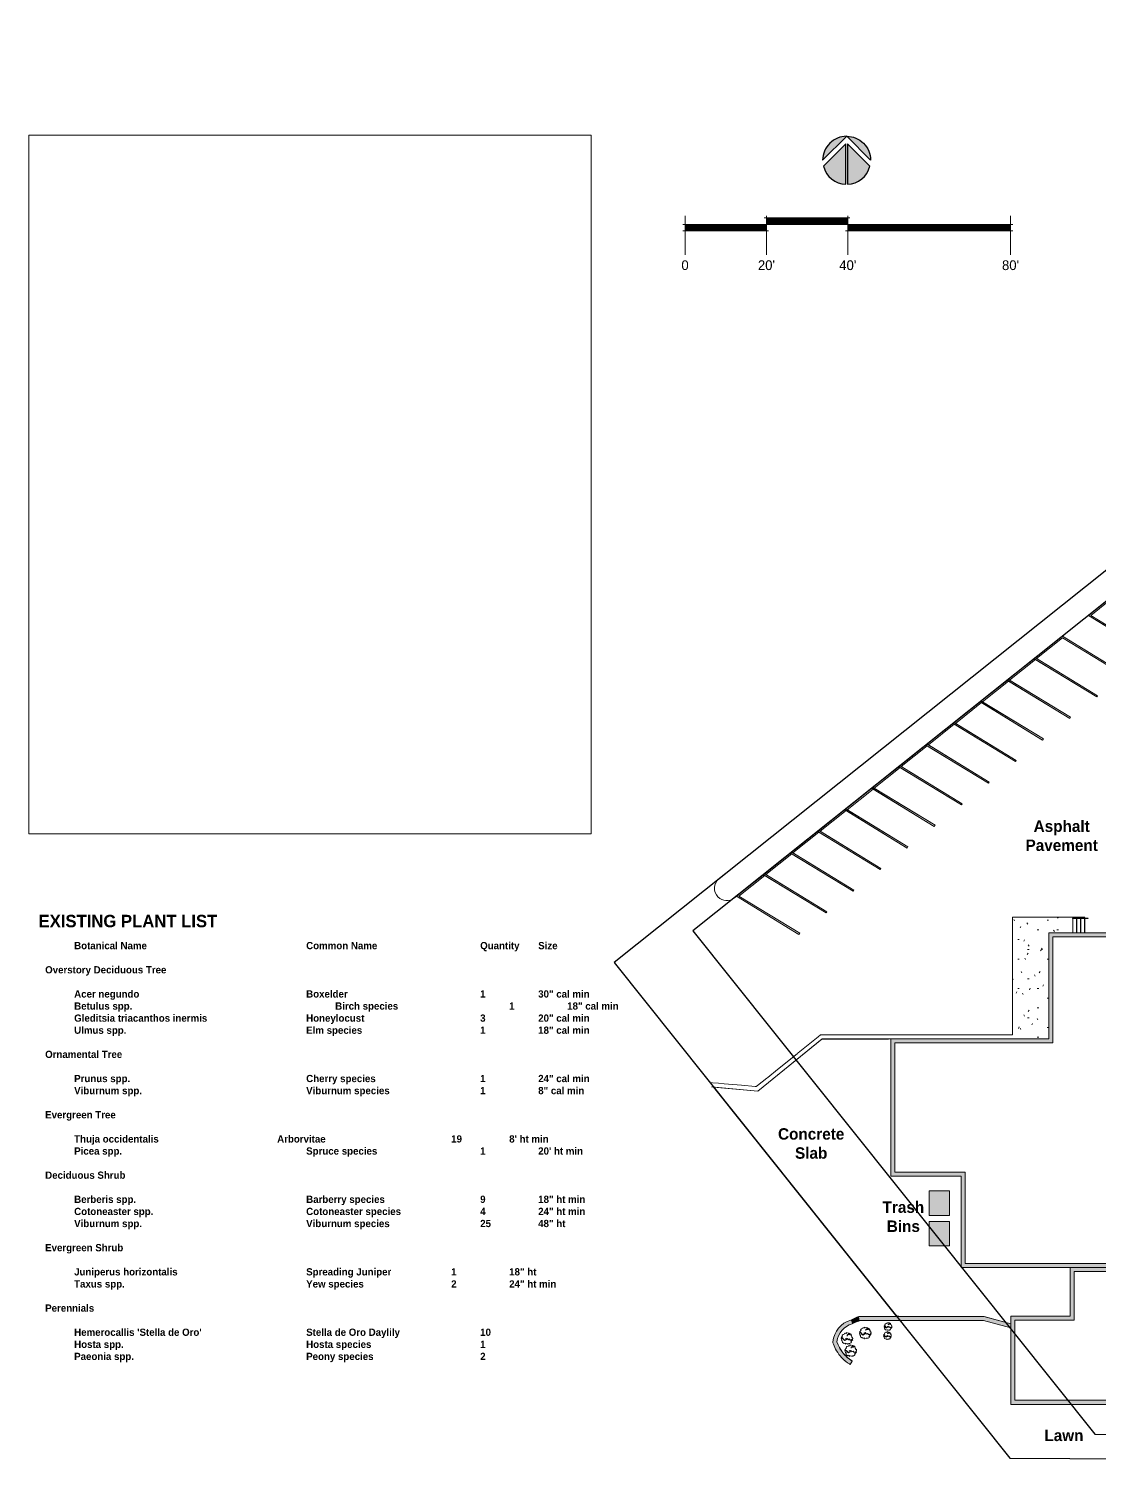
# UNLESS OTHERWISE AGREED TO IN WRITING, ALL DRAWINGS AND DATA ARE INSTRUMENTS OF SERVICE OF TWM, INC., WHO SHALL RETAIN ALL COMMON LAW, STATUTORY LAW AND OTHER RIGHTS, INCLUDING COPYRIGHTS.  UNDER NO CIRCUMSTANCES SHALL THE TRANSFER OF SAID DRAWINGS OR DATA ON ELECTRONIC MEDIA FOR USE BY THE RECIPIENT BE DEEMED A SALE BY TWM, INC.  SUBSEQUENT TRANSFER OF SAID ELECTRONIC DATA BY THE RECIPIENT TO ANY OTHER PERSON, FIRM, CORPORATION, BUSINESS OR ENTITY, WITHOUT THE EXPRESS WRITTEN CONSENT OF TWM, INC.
# Model space of a CAD drawing. Header units: feet. Extents: x 2366571 to 2367131, y 711992 to 712371.
# Drawn here: x 2366571 to 2366833.9, y 712018.7 to 712371.4 of the extents above; entities that cross this region are included whole.
import ezdxf
from ezdxf.enums import TextEntityAlignment as Align

# ---------------------------------------------------------------- set-up
doc = ezdxf.new("R2010")
doc.units = ezdxf.units.FT
doc.header["$MEASUREMENT"] = 0
for name, color, linetype, lineweight in [('A-FLOR-HRAL', 11, 'Continuous', 9), ('C-BLDG-PADS', 91, 'Continuous', 9), ('G-ANNO-TEXT', 231, 'Continuous', 9), ('PDF_Geometry', 1, 'Continuous', 9), ('Q-SPCQ', 91, 'Continuous', 9), ('S-FNDN', 32, 'Continuous', 9), ('S-STRS', 31, 'Continuous', 9)]:
    doc.layers.add(name, color=color, linetype=linetype, lineweight=lineweight)
for name, color, linetype in [('C-ANNO', 7, 'Continuous'), ('C-BLDG-OTLN', 110, 'Continuous'), ('C-PRKG-CONC-PATT', 1, 'Continuous'), ('C-PRKG-CURB', 255, 'Continuous'), ('C-PRKG-STRP', 190, 'Continuous'), ('C-PROP-LINE', 230, 'Continuous'), ('C-TOPO', 7, 'Continuous')]:
    doc.layers.add(name, color=color, linetype=linetype)
doc.styles.add('Century Gothic_B', font='GOTHICB.TTF', dxfattribs={"height": 33.75})
doc.styles.add('Design', font='stylu.ttf', dxfattribs={"width": 0.8, "height": 0.0938})
picture_1 = doc.add_image_def('image1.jpg', size_in_pixel=(4790, 5950))

# ---------------------------------------------------------------- blocks, each defined once
blk = doc.blocks.new('Family - ___-1442676-SITE PLAN')
at = {"layer": 'C-PROP-LINE'}
for p, q in [((-924.2, 14353.7), (-4154.5, 11776)), ((-534.1, 14165.8), (-924.2, 14353.7)), ((-4154.5, 11776), (-2969.6, 10291.1)), ((-2969.6, 10291.1), (-534.6, 10277.4))]:
    blk.add_line(p, q, dxfattribs=at)
blk = doc.blocks.new('Family - ___-1416994-SITE PLAN')
at = {"layer": 'C-PROP-LINE'}
for p, q in [((-933.8, 14438.2), (-4387, 11682.6)), ((-534.1, 14245.7), (-933.8, 14438.2)), ((-534.1, 14196.2), (-534.1, 14245.7)), ((-534.6, 10205.4), (-534.1, 14193.5)), ((-534.1, 14193.5), (-534.1, 14196.2)), ((-4387, 11682.6), (-3220.3, 10220.5)), ((-3220.3, 10220.5), (-534.6, 10205.4))]:
    blk.add_line(p, q, dxfattribs=at)
blk = doc.blocks.new('Railing - Lapeyre - 1 1_2_ Post-1355956-SITE PLAN')
at = {"layer": 'A-FLOR-HRAL'}
blk.add_hatch(color=256, dxfattribs=at).paths.add_polyline_path([(0.7, 0.2), (0.4, 0.7), (0, 0.7), (-0.5, 0.5), (-0.8, 0), (-0.7, -0.2), (-0.4, -0.6), (0, -0.8), (0.5, -0.5), (0.7, 0)], flags=0)
for start, end in [(360, 180), (180, 360)]:
    blk.add_arc((0, 0), 0.75, start, end, dxfattribs=at)
blk = doc.blocks.new('Railing - Lapeyre - 1 1_2_ Post-V37-SITE PLAN')
at = {"layer": 'A-FLOR-HRAL'}
blk.add_hatch(color=256, dxfattribs=at).paths.add_polyline_path([(0.7, 0), (0.6, 0.4), (0.3, 0.7), (-0.1, 0.7), (-0.7, 0.3), (-0.8, 0), (-0.7, -0.3), (-0.3, -0.7), (0.1, -0.7), (0.6, -0.4), (0.7, -0.2)], flags=0)
for start, end in [(360, 180), (180, 255), (270, 360)]:
    blk.add_arc((0, 0), 0.75, start, end, dxfattribs=at)
blk = doc.blocks.new('Railing - Railing-1340472-SITE PLAN')
at = {"layer": 'A-FLOR-HRAL'}
for points in [[(-3034, 11812.3), (-3026.2, 11812.4), (-3026.2, 11813.8), (-3034, 11813.7), (-3033.8, 11813), (-3034, 11812.5), (-3034.4, 11812.3)], [(-3010.6, 11812.3), (-2990.4, 11812.3), (-2990.8, 11812.7), (-2991, 11813), (-2990.9, 11813.4), (-2990.4, 11813.8), (-3026.2, 11813.8), (-3026.2, 11812.3), (-3013.3, 11812.3)]]:
    blk.add_hatch(color=256, dxfattribs=at).paths.add_polyline_path(points, flags=0)
for p, q in [((-3026.2, 11813.8), (-3034.6, 11813.8)), ((-3026.2, 11812.3), (-3034.6, 11812.3)), ((-2990.2, 11813.8), (-3026.2, 11813.8)), ((-2990.2, 11812.3), (-3026.2, 11812.3))]:
    blk.add_line(p, q, dxfattribs=at)
at = {"rotation": 270}
for name, p in [('Railing - Lapeyre - 1 1_2_ Post-V37-SITE PLAN', (-3034.6, 11813)), ('Railing - Lapeyre - 1 1_2_ Post-1355956-SITE PLAN', (-2990.2, 11813))]:
    blk.add_blockref(name, p, dxfattribs=at)
blk = doc.blocks.new('Trash_Bin_3753 - 6-Yard Bin-1391954-SITE PLAN')
at = {"layer": 'Q-SPCQ'}
blk.add_hatch(color=256, dxfattribs=at).paths.add_polyline_path([(36, 30), (-36, 30), (-36, -30), (36, -30), (36, 28.2)], flags=0)
for p, q in [((-36, -30), (-36, 30)), ((-36, 30), (36, 30)), ((36, 30), (36, -30)), ((-36, -30), (36, -30))]:
    blk.add_line(p, q, dxfattribs=at)
blk = doc.blocks.new('north4')
at = {"layer": 'C-ANNO'}
h = blk.add_hatch(color=256, dxfattribs=at)
h.dxf.hatch_style = 1
h.paths.add_polyline_path([(0.662, 0.083, 0.414214), (0.201, -0.378)])
h.paths.add_polyline_path([(0.662, 0.083), (1.122, -0.378, 0.414214)])
h.paths.add_polyline_path([(1.108, -0.493), (0.678, -0.063), (0.678, -0.839, 0.3322)])
h.paths.add_polyline_path([(0.646, -0.839), (0.646, -0.063), (0.215, -0.493, 0.332263)])
at = {"layer": 'C-ANNO', "linetype": 'Continuous', "flags": 128}
for points in [[(0.662, 0.083), (0.662, 0.083, 0.414214), (0.201, -0.378)], [(0.662, 0.083), (0.662, 0.083, -0.414214), (1.122, -0.378)], [(0.646, -0.839), (0.646, -0.063), (0.215, -0.493, 0.332263)], [(0.678, -0.839, 0.3322), (1.108, -0.493), (0.678, -0.063)]]:
    blk.add_lwpolyline(points, format="xyb", close=True, dxfattribs=at)

msp = doc.modelspace()

# ---------------------------------------------------------------- hatches: boundary and pattern name
at = {"layer": 'C-BLDG-OTLN', "lineweight": 5}
h = msp.add_hatch(color=1, dxfattribs=at)
h.dxf.hatch_style = 1
h.paths.add_polyline_path([(2366918.97, 712055.23), (2366918.97, 712066.86), (2366826.96, 712066.86), (2366826.96, 712054.86), (2366812.38, 712054.86), (2366812.38, 712033.19), (2366987.39, 712033.19), (2366987.39, 712102.29), (2366991.39, 712102.29), (2366991.4, 712114.34), (2366987.4, 712114.34), (2366987.41, 712208.45), (2366899.22, 712208.45), (2366899.21, 712182.41), (2366917.31, 712182.34), (2366917.41, 712161.24), (2366948.36, 712161.49), (2366948.36, 712055.23)])
h.paths.add_polyline_path([(2366918.97, 712034.19), (2366986.39, 712034.19), (2366986.39, 712103.29), (2366990.39, 712103.29), (2366990.4, 712113.34), (2366986.4, 712113.34), (2366986.41, 712207.45), (2366900.22, 712207.45), (2366900.21, 712183.41), (2366918.31, 712183.34), (2366918.4, 712162.25), (2366949.36, 712162.5), (2366949.36, 712054.23), (2366918.97, 712054.23)], flags=16)
h.paths.add_polyline_path([(2366917.97, 712065.86), (2366827.96, 712065.86), (2366827.96, 712053.86), (2366813.38, 712053.86), (2366813.38, 712034.19), (2366917.97, 712034.19)], flags=16)
h = msp.add_hatch(color=1, dxfattribs=at)
h.dxf.hatch_style = 1
h.paths.add_polyline_path([(2366822.74, 712148.12), (2366948.36, 712148.12), (2366948.36, 712149.12), (2366821.74, 712149.12), (2366821.74, 712123.05), (2366782.88, 712123.05), (2366782.88, 712089.29), (2366800.19, 712089.29), (2366800.19, 712066.97), (2366800.29, 712066.86), (2366948.36, 712066.86), (2366948.36, 712067.86), (2366801.19, 712067.86), (2366801.19, 712090.29), (2366783.88, 712090.29), (2366783.88, 712122.05), (2366822.74, 712122.05)])
at = {"layer": 'C-BLDG-PADS', "lineweight": 5}
h = msp.add_hatch(dxfattribs=at)
h.set_pattern_fill('FP_4', color=1, scale=0.083333, style=0, pattern_type=2)
h.set_pattern_definition([(0, (2367080.477, 711168.255), (9.6, 2.4), [0.396, -6.804, 0.396, -6.804, -38.4]), (0, (2367080.477, 711168.255), (9.6, 2.4), [-14.4, 0.396, -14.004, 0.396, -6.804, -16.8]), (0, (2367080.477, 711168.255), (9.6, 2.4), [-36, 0.396, -4.404, 0.396, -11.604]), (120, (2367084.077, 711169.455), (-6.878461, 7.113844), [0.396, -6.804, 0.396, -6.804, -38.4]), (120, (2367084.077, 711169.455), (-6.878461, 7.113844), [-14.4, 0.396, -14.004, 0.396, -6.804, -16.8]), (120, (2367084.077, 711169.455), (-6.878461, 7.113844), [-36, 0.396, -4.404, 0.396, -11.604]), (240, (2367085.277, 711174.255), (-2.721539, -9.513844), [0.396, -6.804, 0.396, -6.804, -38.4]), (240, (2367085.277, 711174.255), (-2.721539, -9.513844), [-14.4, 0.396, -14.004, 0.396, -6.804, -16.8]), (240, (2367085.277, 711174.255), (-2.721539, -9.513844), [-36, 0.396, -4.404, 0.396, -11.604])])
h.paths.add_polyline_path([(2366821.69, 712123.15), (2366821.69, 712149.14), (2366827.6, 712149.14), (2366827.6, 712152.61), (2366813.11, 712152.62), (2366813.1, 712123.39), (2366813.07, 712123.36), (2366813.03, 712123.35), (2366813, 712123.38), (2366812.98, 712123.41), (2366812.99, 712152.75), (2366827.6, 712152.75), (2366827.6, 712152.91), (2366812.81, 712152.91), (2366812.81, 712123.15), (2366814.23, 712123.15)], flags=0)
at = {"layer": 'S-FNDN', "lineweight": 5}
for points in [[(2366768.67, 712048.48), (2366769.66, 712048.58), (2366769.74, 712049.07), (2366769.88, 712049.57), (2366770.01, 712049.95), (2366770.15, 712050.26), (2366770.4, 712050.7), (2366770.6, 712051.01), (2366770.88, 712051.36), (2366771.22, 712051.72), (2366771.5, 712051.98), (2366771.85, 712052.24), (2366772.22, 712052.48), (2366772.61, 712052.68), (2366773.17, 712052.9), (2366773.44, 712052.98), (2366773.06, 712053.91), (2366772.54, 712053.73), (2366772.02, 712053.5), (2366771.58, 712053.25), (2366771.17, 712052.98), (2366770.88, 712052.76), (2366770.48, 712052.4), (2366770.17, 712052.07), (2366769.85, 712051.67), (2366769.57, 712051.27), (2366769.27, 712050.72), (2366769.11, 712050.4), (2366768.92, 712049.87), (2366768.79, 712049.42), (2366768.69, 712048.84), (2366768.65, 712048.57)], [(2366773.44, 712052.98), (2366774.02, 712053.28), (2366774.72, 712053.59), (2366775.22, 712053.79), (2366775.05, 712054.79), (2366774.19, 712054.46), (2366773.7, 712054.24), (2366773.06, 712053.91), (2366773.41, 712053.06)], [(2366805.69, 712053.79), (2366805.82, 712054.79), (2366775.05, 712054.79), (2366775.22, 712053.79), (2366802.88, 712053.79)], [(2366812.38, 712051.97), (2366812.38, 712053.01), (2366805.82, 712054.79), (2366805.69, 712053.79), (2366811.39, 712052.24)]]:
    msp.add_hatch(color=1, dxfattribs=at).paths.add_polyline_path(points, flags=0)
h = msp.add_hatch(color=1, dxfattribs=at)
h.paths.add_polyline_path([(2366772.91, 712042.99), (2366772.95, 712043.06), (2366772.7, 712043.13), (2366772.91, 712042.99)], flags=0)
h.paths.add_polyline_path([(2366773.02, 712043.17), (2366773.42, 712043.85), (2366772.91, 712044.18), (2366772.41, 712044.56), (2366772.07, 712044.85), (2366771.66, 712045.24), (2366771.18, 712045.79), (2366770.89, 712046.16), (2366770.62, 712046.56), (2366770.26, 712047.16), (2366770.07, 712047.54), (2366769.85, 712048.05), (2366769.66, 712048.58), (2366768.67, 712048.48), (2366768.68, 712048.35), (2366768.9, 712047.75), (2366769.11, 712047.25), (2366769.32, 712046.79), (2366770.39, 712045.37), (2366770.45, 712045.29), (2366771.55, 712044.14), (2366772, 712043.7), (2366772.39, 712043.36), (2366772.38, 712043.35), (2366772.91, 712043.2)], flags=0)

# ---------------------------------------------------------------- linework, layer by layer
at = {"color": 1, "lineweight": 5}
for p, q in [((2366732.32, 712315.85), (2366732.32, 712325.45)), ((2366752.32, 712315.85), (2366752.32, 712325.45)), ((2366772.32, 712315.85), (2366772.32, 712325.45)), ((2366812.32, 712315.85), (2366812.32, 712325.45)), ((2366731.78, 712323.32), (2366812.85, 712323.32)), ((2366731.78, 712321.72), (2366752.85, 712321.72)), ((2366751.78, 712324.92), (2366772.85, 712324.92)), ((2366771.78, 712321.72), (2366812.85, 712321.72))]:
    msp.add_line(p, q, dxfattribs=at)
at = {"color": 1, "lineweight": 5, "const_width": 1.6}
for points in [[(2366732.32, 712322.52), (2366752.32, 712322.52)], [(2366752.32, 712324.12), (2366772.32, 712324.12)], [(2366772.32, 712322.52), (2366812.32, 712322.52)]]:
    msp.add_lwpolyline(points, dxfattribs=at)
at = {"layer": 'C-BLDG-OTLN', "color": 1, "lineweight": 5, "flags": 128}
for points in [[(2366948.36, 712161.49), (2366917.41, 712161.24), (2366917.31, 712182.34), (2366899.21, 712182.41), (2366899.22, 712208.45), (2366987.41, 712208.45), (2366987.4, 712114.34), (2366991.4, 712114.34), (2366991.39, 712102.29), (2366987.39, 712102.29), (2366987.39, 712033.19), (2366812.38, 712033.19), (2366812.38, 712054.86), (2366826.96, 712054.86), (2366826.96, 712066.86), (2366918.97, 712066.86), (2366918.97, 712055.23), (2366948.36, 712055.23), (2366948.36, 712161.5)], [(2366948.36, 712149.12), (2366821.74, 712149.12), (2366821.74, 712123.05), (2366782.88, 712123.05), (2366782.88, 712089.29), (2366800.19, 712089.29), (2366800.19, 712066.86), (2366948.36, 712066.86)], [(2366948.36, 712148.12), (2366822.74, 712148.12), (2366822.74, 712122.05), (2366783.88, 712122.05), (2366783.88, 712090.29), (2366801.19, 712090.29), (2366801.19, 712067.86), (2366948.36, 712067.86)]]:
    msp.add_lwpolyline(points, dxfattribs=at)
msp.add_lwpolyline([(2366917.97, 712034.19), (2366813.38, 712034.19), (2366813.38, 712053.86), (2366827.96, 712053.86), (2366827.96, 712065.86), (2366917.97, 712065.86)], close=True, dxfattribs=at)
at = {"layer": 'C-BLDG-PADS', "color": 1, "lineweight": 5}
for p, q in [((2366827.6, 712152.75), (2366827.6, 712152.91)), ((2366827.6, 712149.14), (2366827.6, 712152.61))]:
    msp.add_line(p, q, dxfattribs=at)
at = {"layer": 'C-PRKG-CONC-PATT', "color": 1, "lineweight": 5, "flags": 128}
msp.add_lwpolyline([(2366826.96, 712066.86), (2366826.96, 712054.86), (2366812.38, 712054.86), (2366812.38, 712052.97), (2366805.79, 712054.8), (2366784.89, 712054.79), (2366784.85, 712054.84), (2366784.46, 712054.84), (2366784.34, 712055.05), (2366784.16, 712055.05), (2366784.07, 712055.11), (2366739.33, 712111.18), (2366750.25, 712110.18), (2366766.02, 712123.06), (2366782.88, 712123.05), (2366782.88, 712089.29), (2366800.19, 712089.28), (2366800.2, 712066.86), (2366826.96, 712066.86), (2366826.96, 712066.86), (2366826.96, 712066.86)], dxfattribs=at)
at = {"layer": 'C-PRKG-CURB', "color": 1, "lineweight": 5, "flags": 128}
msp.add_lwpolyline([(2366978.56, 712340.17), (2366975.18, 712341.32), (2366971.38, 712340.08), (2366965.74, 712335.52), (2366938.69, 712317.63), (2366920.73, 712303.44, -0.079995), (2366915.17, 712300.35), (2366915.17, 712300.35, 0.079382), (2366909.67, 712297.23), (2366740.7, 712162.4, 0.442568), (2366740.41, 712157.96), (2366740.41, 712157.96, 0.386416), (2366744.44, 712157.71), (2366825.09, 712222.06), (2366838.58, 712213.82, 0.311485), (2366841.98, 712214.01), (2366843.39, 712215.11, 0.52499), (2366843.12, 712220.04), (2366831.47, 712227.15), (2366911.6, 712291.09)], format="xyb", dxfattribs=at)
at = {"layer": 'C-PRKG-STRP', "color": 1, "lineweight": 5}
for p, q in [((2366838.4, 712232.68), (2366831.47, 712227.15)), ((2366832.05, 712227.19), (2366838.42, 712232.28)), ((2366831.47, 712227.15), (2366846.83, 712217.77)), ((2366847, 712218.06), (2366832.05, 712227.19)), ((2366825.09, 712222.06), (2366818.16, 712216.53)), ((2366818.74, 712216.57), (2366825.12, 712221.66)), ((2366840.35, 712212.74), (2366825.09, 712222.06)), ((2366825.12, 712221.66), (2366840.17, 712212.46)), ((2366818.44, 712216.75), (2366811.5, 712211.22)), ((2366812.08, 712211.26), (2366818.46, 712216.35)), ((2366818.16, 712216.53), (2366833.52, 712207.15)), ((2366833.69, 712207.43), (2366818.44, 712216.75)), ((2366818.46, 712216.35), (2366833.52, 712207.15)), ((2366833.69, 712207.43), (2366818.74, 712216.57)), ((2366811.78, 712211.44), (2366804.85, 712205.91)), ((2366805.43, 712205.95), (2366811.81, 712211.04)), ((2366811.5, 712211.22), (2366826.87, 712201.84)), ((2366827.04, 712202.12), (2366811.78, 712211.44)), ((2366811.81, 712211.04), (2366826.87, 712201.84)), ((2366827.04, 712202.12), (2366812.08, 712211.26)), ((2366805.13, 712206.13), (2366798.2, 712200.6)), ((2366798.78, 712200.64), (2366805.15, 712205.73)), ((2366804.85, 712205.91), (2366820.21, 712196.53)), ((2366820.39, 712196.81), (2366805.13, 712206.13)), ((2366805.15, 712205.73), (2366820.21, 712196.53)), ((2366820.39, 712196.81), (2366805.43, 712205.95)), ((2366833.52, 712207.15), (2366833.69, 712207.43)), ((2366833.52, 712207.15), (2366833.69, 712207.43)), ((2366826.87, 712201.84), (2366827.04, 712202.12)), ((2366826.87, 712201.84), (2366827.04, 712202.12)), ((2366798.47, 712200.82), (2366791.54, 712195.29)), ((2366798.47, 712200.82), (2366791.54, 712195.29)), ((2366792.12, 712195.33), (2366798.5, 712200.42)), ((2366792.12, 712195.33), (2366798.5, 712200.42)), ((2366798.2, 712200.6), (2366813.56, 712191.22)), ((2366813.73, 712191.5), (2366798.47, 712200.82)), ((2366798.5, 712200.42), (2366813.56, 712191.22)), ((2366813.73, 712191.5), (2366798.78, 712200.64)), ((2366791.82, 712195.51), (2366784.89, 712189.98)), ((2366785.47, 712190.02), (2366791.84, 712195.11)), ((2366791.54, 712195.29), (2366806.9, 712185.91)), ((2366807.08, 712186.19), (2366791.82, 712195.51)), ((2366791.84, 712195.11), (2366806.9, 712185.91)), ((2366807.08, 712186.19), (2366792.12, 712195.33)), ((2366820.21, 712196.53), (2366820.39, 712196.81)), ((2366820.21, 712196.53), (2366820.39, 712196.81)), ((2366813.56, 712191.22), (2366813.73, 712191.5)), ((2366813.56, 712191.22), (2366813.73, 712191.5)), ((2366785.16, 712190.2), (2366778.23, 712184.67)), ((2366785.16, 712190.2), (2366778.23, 712184.67)), ((2366778.81, 712184.71), (2366785.19, 712189.8)), ((2366778.81, 712184.71), (2366785.19, 712189.8)), ((2366784.89, 712189.98), (2366800.25, 712180.6)), ((2366800.42, 712180.88), (2366785.16, 712190.2)), ((2366785.19, 712189.8), (2366800.25, 712180.6)), ((2366800.42, 712180.88), (2366785.47, 712190.02)), ((2366778.51, 712184.89), (2366771.58, 712179.36)), ((2366778.51, 712184.89), (2366771.58, 712179.36)), ((2366772.16, 712179.4), (2366778.53, 712184.49)), ((2366772.16, 712179.4), (2366778.53, 712184.49)), ((2366778.23, 712184.67), (2366793.59, 712175.29)), ((2366793.77, 712175.57), (2366778.51, 712184.89)), ((2366778.53, 712184.49), (2366793.59, 712175.29)), ((2366793.77, 712175.57), (2366778.81, 712184.71)), ((2366806.9, 712185.91), (2366807.08, 712186.19)), ((2366806.9, 712185.91), (2366807.08, 712186.19)), ((2366800.25, 712180.6), (2366800.42, 712180.88)), ((2366800.25, 712180.6), (2366800.42, 712180.88)), ((2366771.85, 712179.58), (2366764.92, 712174.05)), ((2366765.5, 712174.09), (2366771.88, 712179.18)), ((2366771.58, 712179.36), (2366786.94, 712169.98)), ((2366787.11, 712170.26), (2366771.85, 712179.58)), ((2366771.88, 712179.18), (2366786.94, 712169.98)), ((2366787.11, 712170.26), (2366772.16, 712179.4)), ((2366765.2, 712174.27), (2366758.27, 712168.74)), ((2366758.85, 712168.78), (2366765.23, 712173.87)), ((2366764.92, 712174.05), (2366780.28, 712164.67)), ((2366780.46, 712164.95), (2366765.2, 712174.27)), ((2366765.23, 712173.87), (2366780.28, 712164.67)), ((2366780.46, 712164.95), (2366765.5, 712174.09)), ((2366793.59, 712175.29), (2366793.77, 712175.57)), ((2366793.59, 712175.29), (2366793.77, 712175.57)), ((2366786.94, 712169.98), (2366787.11, 712170.26)), ((2366786.94, 712169.98), (2366787.11, 712170.26)), ((2366758.55, 712168.96), (2366751.61, 712163.43)), ((2366752.19, 712163.47), (2366758.57, 712168.56)), ((2366758.27, 712168.74), (2366773.63, 712159.36)), ((2366773.8, 712159.64), (2366758.55, 712168.96)), ((2366758.57, 712168.56), (2366773.63, 712159.36)), ((2366773.8, 712159.64), (2366758.85, 712168.78)), ((2366751.89, 712163.65), (2366744.96, 712158.12)), ((2366745.54, 712158.16), (2366751.92, 712163.25)), ((2366751.61, 712163.43), (2366766.98, 712154.05)), ((2366767.15, 712154.33), (2366751.89, 712163.65)), ((2366751.92, 712163.25), (2366766.98, 712154.05)), ((2366767.15, 712154.33), (2366752.19, 712163.47)), ((2366780.28, 712164.67), (2366780.46, 712164.95)), ((2366780.28, 712164.67), (2366780.46, 712164.95)), ((2366773.63, 712159.36), (2366773.8, 712159.64)), ((2366773.63, 712159.36), (2366773.8, 712159.64)), ((2366744.96, 712158.12), (2366760.32, 712148.74)), ((2366760.5, 712149.02), (2366745.54, 712158.16)), ((2366766.98, 712154.05), (2366767.15, 712154.33)), ((2366766.98, 712154.05), (2366767.15, 712154.33)), ((2366760.32, 712148.74), (2366760.5, 712149.02))]:
    msp.add_line(p, q, dxfattribs=at)
at = {"layer": 'C-TOPO', "color": 1, "lineweight": 5}
for p, q in [((2366812.77, 712135.54), (2366812.77, 712152.95)), ((2366812.77, 712152.95), (2366830.6, 712152.95)), ((2366812.77, 712124.05), (2366812.77, 712135.54)), ((2366765.59, 712124.05), (2366765, 712123.57)), ((2366765, 712123.57), (2366765.59, 712124.05)), ((2366789.43, 712124.05), (2366765.59, 712124.05)), ((2366765.59, 712124.05), (2366789.43, 712124.05)), ((2366789.5, 712124.05), (2366789.43, 712124.05)), ((2366789.43, 712124.05), (2366789.5, 712124.05)), ((2366789.69, 712124.05), (2366789.5, 712124.05)), ((2366789.5, 712124.05), (2366789.69, 712124.05)), ((2366789.79, 712124.05), (2366789.69, 712124.05)), ((2366789.69, 712124.05), (2366789.79, 712124.05)), ((2366812.77, 712124.05), (2366789.79, 712124.05)), ((2366789.79, 712124.05), (2366812.77, 712124.05)), ((2366765, 712123.57), (2366760.14, 712119.65)), ((2366760.14, 712119.65), (2366765, 712123.57)), ((2366755.08, 712115.56), (2366757.4, 712117.43)), ((2366759.95, 712119.49), (2366757.4, 712117.43)), ((2366757.4, 712117.43), (2366759.95, 712119.49)), ((2366760.14, 712119.65), (2366759.98, 712119.52)), ((2366759.98, 712119.52), (2366760.14, 712119.65)), ((2366752.39, 712113.38), (2366750.13, 712111.56)), ((2366750.13, 712111.56), (2366752.39, 712113.38)), ((2366752.64, 712113.58), (2366752.39, 712113.38)), ((2366752.39, 712113.38), (2366752.64, 712113.58)), ((2366755.08, 712115.56), (2366752.64, 712113.58)), ((2366752.64, 712113.58), (2366755.08, 712115.56)), ((2366739.03, 712112.29), (2366738.39, 712112.35)), ((2366738.39, 712112.35), (2366738.56, 712112.15)), ((2366738.39, 712112.35), (2366739.03, 712112.29)), ((2366740.54, 712112.16), (2366739.03, 712112.29)), ((2366739.03, 712112.29), (2366740.54, 712112.16)), ((2366741.97, 712112.03), (2366740.54, 712112.16)), ((2366740.54, 712112.16), (2366741.97, 712112.03)), ((2366742.98, 712111.94), (2366741.97, 712112.03)), ((2366741.97, 712112.03), (2366742.98, 712111.94)), ((2366746.23, 712111.65), (2366742.98, 712111.94)), ((2366742.98, 712111.94), (2366746.23, 712111.65)), ((2366749.55, 712111.35), (2366746.23, 712111.65)), ((2366746.23, 712111.65), (2366749.55, 712111.35)), ((2366749.79, 712111.33), (2366749.55, 712111.35)), ((2366749.55, 712111.35), (2366749.79, 712111.33)), ((2366749.84, 712111.32), (2366749.79, 712111.33)), ((2366749.79, 712111.33), (2366749.84, 712111.32)), ((2366750.13, 712111.56), (2366749.84, 712111.32)), ((2366749.84, 712111.32), (2366750.13, 712111.56)), ((2366774.81, 712053.6), (2366774.97, 712053.68)), ((2366774.97, 712053.68), (2366774.81, 712053.6)), ((2366774.97, 712053.68), (2366775.04, 712053.71)), ((2366775.04, 712053.71), (2366774.97, 712053.68)), ((2366775.04, 712053.71), (2366775.16, 712053.76)), ((2366775.16, 712053.76), (2366775.04, 712053.71)), ((2366775.16, 712053.76), (2366775.22, 712053.79)), ((2366775.22, 712053.79), (2366775.16, 712053.76)), ((2366778.29, 712054.79), (2366776.39, 712054.79)), ((2366776.39, 712054.79), (2366778.29, 712054.79)), ((2366768.65, 712048.58), (2366768.64, 712048.5)), ((2366768.64, 712048.5), (2366768.65, 712048.58)), ((2366768.64, 712048.5), (2366768.64, 712048.48)), ((2366768.64, 712048.48), (2366768.64, 712048.5)), ((2366768.66, 712048.61), (2366768.65, 712048.58)), ((2366768.65, 712048.58), (2366768.66, 712048.61)), ((2366769.12, 712047.21), (2366769.14, 712047.16)), ((2366769.14, 712047.16), (2366769.12, 712047.21)), ((2366769.14, 712047.16), (2366769.17, 712047.11)), ((2366769.17, 712047.11), (2366769.14, 712047.16)), ((2366770.93, 712046.15), (2366770.4, 712046.92)), ((2366770.4, 712046.92), (2366770.93, 712046.15)), ((2366769.81, 712045.97), (2366769.84, 712045.92)), ((2366769.84, 712045.92), (2366769.81, 712045.97)), ((2366769.84, 712045.92), (2366769.86, 712045.89)), ((2366769.86, 712045.89), (2366769.84, 712045.92)), ((2366770.69, 712044.82), (2366770.71, 712044.79)), ((2366770.71, 712044.79), (2366770.69, 712044.82)), ((2366770.71, 712044.79), (2366770.75, 712044.76)), ((2366770.75, 712044.76), (2366770.71, 712044.79)), ((2366771.18, 712045.79), (2366770.93, 712046.15)), ((2366770.93, 712046.15), (2366771.18, 712045.79)), ((2366771.52, 712045.44), (2366771.23, 712045.73)), ((2366771.23, 712045.73), (2366771.52, 712045.44)), ((2366771.82, 712045.12), (2366771.52, 712045.44)), ((2366771.52, 712045.44), (2366771.82, 712045.12)), ((2366771.7, 712043.86), (2366771.74, 712043.81)), ((2366771.74, 712043.81), (2366771.7, 712043.86)), ((2366771.74, 712043.81), (2366771.79, 712043.78)), ((2366771.79, 712043.78), (2366771.74, 712043.81)), ((2366772.2, 712044.74), (2366771.82, 712045.12)), ((2366771.82, 712045.12), (2366772.2, 712044.74)), ((2366773.37, 712043.89), (2366772.28, 712044.67)), ((2366772.28, 712044.67), (2366773.37, 712043.89)), ((2366773.42, 712043.85), (2366773.37, 712043.89)), ((2366773.37, 712043.89), (2366773.42, 712043.85))]:
    msp.add_line(p, q, dxfattribs=at)
at = {"layer": 'PDF_Geometry', "color": 1, "lineweight": 5, "flags": 128}
for points in [[(2366772.81, 712048.07), (2366772.54, 712048.14), (2366772.94, 712048.27), (2366773.14, 712048.34), (2366773.2, 712048.54), (2366773.07, 712048.54), (2366773.27, 712048.81), (2366773.47, 712048.95), (2366773.53, 712049.08), (2366773.33, 712049.08), (2366773.14, 712048.94), (2366772.87, 712049.01), (2366772.67, 712049.21), (2366772.47, 712049.07), (2366772.2, 712049.2), (2366772.47, 712049.14), (2366772.67, 712049.27), (2366772.93, 712049.07), (2366773.07, 712049.01), (2366773.33, 712049.14), (2366773.53, 712049.35), (2366773.46, 712049.75), (2366773.33, 712049.61), (2366773.26, 712050.14), (2366773.19, 712050.01), (2366773.13, 712050.48), (2366772.66, 712050.67), (2366772.59, 712050.61), (2366772.66, 712050.47), (2366772.86, 712050.47), (2366772.93, 712050.34), (2366772.86, 712050.27), (2366772.66, 712050.34), (2366772.46, 712050.34), (2366772.26, 712050.2), (2366772.19, 712050), (2366772.19, 712050.2), (2366772.33, 712050.34), (2366772.53, 712050.47), (2366772.52, 712050.74), (2366771.92, 712050.87), (2366771.99, 712050.6), (2366771.52, 712050.67), (2366771.59, 712050.53), (2366771.19, 712050.4), (2366770.93, 712050.19), (2366771.06, 712050.06), (2366770.73, 712049.59), (2366771.06, 712049.53), (2366771.27, 712049.2), (2366771.6, 712048.93), (2366771.93, 712049.13), (2366771.73, 712049.4), (2366772.07, 712049.14), (2366771.6, 712048.87), (2366771.27, 712049.13), (2366771, 712049.4), (2366770.73, 712049.39), (2366770.87, 712048.73), (2366770.94, 712048.93), (2366771.01, 712048.4), (2366771.41, 712048.13), (2366771.34, 712048.26), (2366771.87, 712048), (2366771.74, 712048.2), (2366772.34, 712048), (2366772.27, 712048.07)], [(2366777.33, 712049.44), (2366777.06, 712049.5), (2366777.46, 712049.57), (2366777.6, 712049.71), (2366777.73, 712049.91), (2366777.53, 712049.91), (2366777.79, 712050.17), (2366777.99, 712050.31), (2366777.99, 712050.44), (2366777.86, 712050.44), (2366777.66, 712050.31), (2366777.39, 712050.37), (2366777.19, 712050.57), (2366776.93, 712050.43), (2366776.72, 712050.57), (2366776.92, 712050.5), (2366777.19, 712050.64), (2366777.39, 712050.44), (2366777.59, 712050.37), (2366777.86, 712050.44), (2366778.06, 712050.71), (2366777.99, 712051.11), (2366777.86, 712050.97), (2366777.78, 712051.51), (2366777.72, 712051.31), (2366777.58, 712051.84), (2366777.18, 712052.04), (2366777.12, 712051.9), (2366777.12, 712051.84), (2366777.32, 712051.84), (2366777.45, 712051.71), (2366777.32, 712051.64), (2366776.92, 712051.63), (2366776.72, 712051.57), (2366776.72, 712051.37), (2366776.72, 712051.57), (2366776.85, 712051.7), (2366777.05, 712051.84), (2366777.05, 712052.1), (2366776.45, 712052.17), (2366776.52, 712051.97), (2366776.05, 712052.03), (2366776.05, 712051.9), (2366775.65, 712051.76), (2366775.45, 712051.56), (2366775.59, 712051.43), (2366775.19, 712050.96), (2366775.52, 712050.89), (2366775.79, 712050.56), (2366776.06, 712050.3), (2366776.46, 712050.5), (2366776.26, 712050.76), (2366776.52, 712050.5), (2366776.06, 712050.23), (2366775.72, 712050.49), (2366775.52, 712050.76), (2366775.19, 712050.76), (2366775.39, 712050.02), (2366775.46, 712050.29), (2366775.46, 712049.76), (2366775.93, 712049.49), (2366775.86, 712049.63), (2366776.4, 712049.3), (2366776.26, 712049.56), (2366776.87, 712049.37), (2366776.8, 712049.43)], [(2366776.72, 712050.7), (2366776.72, 712050.77), (2366776.66, 712050.77), (2366776.66, 712050.83), (2366776.59, 712050.83), (2366776.59, 712050.77), (2366776.52, 712050.7), (2366776.59, 712050.7), (2366776.59, 712050.63), (2366776.72, 712050.63)], [(2366782.53, 712049.21), (2366782.4, 712049.27), (2366782.67, 712049.34), (2366782.73, 712049.41), (2366782.8, 712049.54), (2366782.73, 712049.54), (2366782.86, 712049.74), (2366783, 712049.81), (2366783, 712049.88), (2366782.93, 712049.88), (2366782.73, 712049.81), (2366782.6, 712049.81), (2366782.46, 712049.94), (2366782.26, 712049.87), (2366782.13, 712050), (2366782.26, 712049.94), (2366782.46, 712050.01), (2366782.6, 712049.87), (2366782.86, 712049.87), (2366782.99, 712050.08), (2366782.99, 712050.34), (2366782.93, 712050.28), (2366782.86, 712050.61), (2366782.79, 712050.47), (2366782.72, 712050.81), (2366782.46, 712050.94), (2366782.39, 712050.87), (2366782.39, 712050.8), (2366782.59, 712050.81), (2366782.66, 712050.74), (2366782.52, 712050.67), (2366782.26, 712050.67), (2366782.19, 712050.6), (2366782.12, 712050.54), (2366782.12, 712050.6), (2366782.26, 712050.74), (2366782.39, 712050.8), (2366782.32, 712050.87), (2366782.32, 712050.94), (2366781.99, 712051.07), (2366781.99, 712050.87), (2366781.66, 712050.93), (2366781.72, 712050.87), (2366781.46, 712050.8), (2366781.32, 712050.6), (2366781.39, 712050.53), (2366781.13, 712050.2), (2366781.33, 712050.13), (2366781.53, 712049.93), (2366781.73, 712049.8), (2366782, 712049.94), (2366781.86, 712050.07), (2366782.06, 712049.87), (2366781.73, 712049.73), (2366781.53, 712049.87), (2366781.33, 712050.06), (2366781.13, 712050.06), (2366781.26, 712049.6), (2366781.26, 712049.8), (2366781.33, 712049.4), (2366781.6, 712049.27), (2366781.6, 712049.33), (2366781.93, 712049.14), (2366781.87, 712049.27), (2366782.2, 712049.14), (2366782.2, 712049.2)], [(2366782.65, 712051.47), (2366782.52, 712051.54), (2366782.78, 712051.54), (2366782.85, 712051.61), (2366782.92, 712051.74), (2366782.85, 712051.74), (2366782.98, 712051.94), (2366783.12, 712052.01), (2366783.11, 712052.08), (2366783.05, 712052.14), (2366782.91, 712052.08), (2366782.71, 712052.07), (2366782.58, 712052.21), (2366782.45, 712052.14), (2366782.31, 712052.2), (2366782.45, 712052.14), (2366782.58, 712052.27), (2366782.71, 712052.07), (2366782.85, 712052.07), (2366783.05, 712052.14), (2366783.18, 712052.28), (2366783.11, 712052.54), (2366783.05, 712052.48), (2366782.98, 712052.81), (2366782.91, 712052.74), (2366782.84, 712053.07), (2366782.57, 712053.21), (2366782.51, 712053.14), (2366782.57, 712053.07), (2366782.71, 712053.01), (2366782.78, 712052.94), (2366782.44, 712052.94), (2366782.31, 712052.87), (2366782.24, 712052.74), (2366782.24, 712052.87), (2366782.38, 712052.94), (2366782.51, 712053.01), (2366782.51, 712053.21), (2366782.11, 712053.27), (2366782.11, 712053.14), (2366781.84, 712053.13), (2366781.84, 712053.07), (2366781.58, 712053), (2366781.44, 712052.87), (2366781.51, 712052.73), (2366781.25, 712052.46), (2366781.51, 712052.4), (2366781.65, 712052.2), (2366781.85, 712052), (2366782.11, 712052.14), (2366781.98, 712052.34), (2366782.18, 712052.14), (2366781.85, 712052), (2366781.65, 712052.13), (2366781.45, 712052.33), (2366781.25, 712052.33), (2366781.38, 712051.86), (2366781.45, 712052.07), (2366781.45, 712051.67), (2366781.72, 712051.47), (2366781.72, 712051.53), (2366782.05, 712051.4), (2366781.98, 712051.54), (2366782.32, 712051.4), (2366782.32, 712051.47)], [(2366782.13, 712050.07), (2366782.13, 712050.14), (2366782.06, 712050.14), (2366782.06, 712050), (2366782.13, 712050)], [(2366782.31, 712052.27), (2366782.31, 712052.34), (2366782.18, 712052.34), (2366782.18, 712052.27)], [(2366773.69, 712045.08), (2366773.49, 712045.15), (2366773.89, 712045.21), (2366774.03, 712045.35), (2366774.16, 712045.55), (2366773.96, 712045.55), (2366774.22, 712045.82), (2366774.36, 712045.95), (2366774.42, 712046.02), (2366774.29, 712046.08), (2366774.09, 712045.95), (2366773.82, 712046.01), (2366773.62, 712046.21), (2366773.35, 712046.08), (2366773.15, 712046.21), (2366773.35, 712046.14), (2366773.62, 712046.28), (2366773.82, 712046.01), (2366774.02, 712046.02), (2366774.29, 712046.08), (2366774.49, 712046.35), (2366774.42, 712046.75), (2366774.28, 712046.62), (2366774.15, 712047.15), (2366774.15, 712046.95), (2366774.01, 712047.48), (2366773.54, 712047.68), (2366773.55, 712047.48), (2366773.75, 712047.48), (2366773.88, 712047.35), (2366773.75, 712047.28), (2366773.35, 712047.28), (2366773.15, 712047.14), (2366773.15, 712047.01), (2366773.15, 712047.21), (2366773.28, 712047.34), (2366773.48, 712047.41), (2366773.41, 712047.54), (2366773.48, 712047.68), (2366772.88, 712047.81), (2366772.94, 712047.61), (2366772.41, 712047.6), (2366772.48, 712047.54), (2366772.08, 712047.4), (2366771.88, 712047.2), (2366772.01, 712047.07), (2366771.62, 712046.6), (2366771.95, 712046.47), (2366772.22, 712046.2), (2366772.49, 712045.94), (2366772.89, 712046.14), (2366772.69, 712046.41), (2366772.95, 712046.14), (2366772.49, 712045.87), (2366772.15, 712046.14), (2366771.95, 712046.4), (2366771.62, 712046.4), (2366771.82, 712045.67), (2366771.89, 712045.93), (2366771.89, 712045.4), (2366772.36, 712045.14), (2366772.29, 712045.27), (2366772.83, 712044.94), (2366772.69, 712045.21), (2366773.23, 712045.01), (2366773.23, 712045.08)], [(2366772.27, 712049.34), (2366772.27, 712049.4), (2366772.2, 712049.4), (2366772.2, 712049.47), (2366772.13, 712049.47), (2366772.07, 712049.4), (2366772.07, 712049.27), (2366772.2, 712049.27), (2366772.2, 712049.34)], [(2366773.15, 712046.34), (2366773.15, 712046.41), (2366773.09, 712046.41), (2366773.09, 712046.48), (2366773.09, 712046.41), (2366772.95, 712046.41), (2366772.95, 712046.34), (2366773.02, 712046.34), (2366773.02, 712046.28), (2366773.15, 712046.28)]]:
    msp.add_lwpolyline(points, close=True, dxfattribs=at)
at = {"layer": 'S-FNDN', "color": 1, "lineweight": 5}
for p, q in [((2366750.18, 712110.2), (2366765.98, 712122.97)), ((2366765.98, 712122.97), (2366782.32, 712122.97)), ((2366738.83, 712111.23), (2366750.18, 712110.2)), ((2366775.05, 712054.79), (2366805.82, 712054.79)), ((2366805.69, 712053.79), (2366775.22, 712053.79)), ((2366812.38, 712051.97), (2366805.69, 712053.79)), ((2366805.82, 712054.79), (2366812.38, 712053.01)), ((2366772.91, 712042.99), (2366773.42, 712043.85))]:
    msp.add_line(p, q, dxfattribs=at)
for centre, radius, start, end in [((2366774.81, 712047.98), 6.19, 106.4774, 174.4617), ((2366779.57, 712041.81), 13.75, 109.2161, 118.2795), ((2366779.57, 712041.81), 12.75, 109.9631, 118.7561), ((2366774.81, 712047.98), 5.19, 105.3646, 173.3034), ((2366774.81, 712047.98), 6.19, 174.4617, 175.3373), ((2366777.78, 712051.19), 9.53, 196.5015, 197.3), ((2366777.78, 712051.19), 9.53, 197.3, 207.4572), ((2366777.78, 712051.19), 9.53, 207.4572, 232.1698), ((2366777.78, 712051.19), 8.53, 197.781, 239.3035), ((2366777.78, 712051.19), 9.53, 232.266, 235.1733), ((2366777.78, 712051.19), 9.53, 235.1733, 235.4206), ((2366777.78, 712051.19), 9.53, 235.4206, 237.8132), ((2366777.78, 712051.19), 9.53, 237.8132, 239.3035)]:
    msp.add_arc(centre, radius, start, end, dxfattribs=at)
at = {"layer": 'S-STRS', "color": 1, "lineweight": 5}
for p, q in [((2366827.6, 712152.75), (2366827.6, 712152.94)), ((2366828.6, 712152.94), (2366827.6, 712152.94)), ((2366827.6, 712149.14), (2366827.6, 712152.61)), ((2366828.53, 712152.74), (2366828.53, 712152.94)), ((2366828.53, 712149.14), (2366828.53, 712152.61)), ((2366829.6, 712152.94), (2366828.6, 712152.94)), ((2366828.6, 712152.74), (2366828.6, 712152.94)), ((2366828.6, 712149.14), (2366828.6, 712152.61)), ((2366829.53, 712152.74), (2366829.53, 712152.94)), ((2366829.53, 712149.14), (2366829.53, 712152.61)), ((2366830.6, 712152.94), (2366829.6, 712152.94)), ((2366829.6, 712152.74), (2366829.6, 712152.94)), ((2366829.6, 712149.14), (2366829.6, 712152.61)), ((2366830.53, 712152.74), (2366830.53, 712152.94)), ((2366830.53, 712149.14), (2366830.53, 712152.61)), ((2366830.6, 712152.74), (2366830.6, 712152.94)), ((2366830.6, 712149.14), (2366830.6, 712152.61))]:
    msp.add_line(p, q, dxfattribs=at)

# ---------------------------------------------------------------- block references
at = {"layer": 'A-FLOR-HRAL', "color": 1, "lineweight": 5, "xscale": 0.08333333333333333, "yscale": 0.08333333333333333, "zscale": 0.08333333333333333}
msp.add_blockref('Railing - Railing-1340472-SITE PLAN', (2367080.48, 711168.26), dxfattribs=at)
at = {"layer": 'C-ANNO', "color": 1, "lineweight": 5, "xscale": 12.8, "yscale": 12.8, "zscale": 12.8}
msp.add_blockref('north4', (2366763.57, 712343.92), dxfattribs=at)
at = {"layer": 'C-PROP-LINE', "color": 1, "lineweight": 5, "xscale": 0.08333333333333333, "yscale": 0.08333333333333333, "zscale": 0.08333333333333333}
for name in ['Family - ___-1416994-SITE PLAN', 'Family - ___-1442676-SITE PLAN']:
    msp.add_blockref(name, (2367080.48, 711168.26), dxfattribs=at)
at = {"layer": 'Q-SPCQ', "color": 1, "lineweight": 5, "xscale": 0.08333333333333333, "yscale": 0.08333333333333333, "zscale": 0.08333333333333333, "rotation": 269.9999999999996}
for p in [(2366794.85, 712082.67), (2366794.85, 712075.17)]:
    msp.add_blockref('Trash_Bin_3753 - 6-Yard Bin-1391954-SITE PLAN', p, dxfattribs=at)

# ---------------------------------------------------------------- texts
at = {"color": 1, "lineweight": 5, "style": 'Design'}
for s, p in [('0', (2366732.32, 712312.09)), ("20'", (2366752.32, 712312.09)), ("40'", (2366772.32, 712312.09)), ("80'", (2366812.32, 712312.09))]:
    msp.add_text(s, height=2.4, dxfattribs=at).set_placement(p, align=Align.CENTER)
at = {"layer": 'G-ANNO-TEXT', "color": 1, "lineweight": 5, "style": 'Century Gothic_B'}
for s, insert, char_height, width, attachment_point in [('Asphalt\\PPavement', (2366824.89, 712176.76), 2.812, 83.4197, 2), ('\\A1;^IBotanical Name^I^I^I^I^I^ICommon Name^I^I^I^IQuantity^ISize\\P\\POverstory Deciduous Tree\\P\\P^IAcer negundo^I^I^I^I^I^IBoxelder^I^I^I^I^I1^I^I30" cal min^I\\P^IBetulus spp.^I^I^I^I^I^I^IBirch species^I^I^I^I1^I^I18" cal min\\P^IGleditsia triacanthos inermis^I^I^I^IHoneylocust^I^I^I^I3^I^I20" cal min\\P^IUlmus spp.^I^I^I^I^I^I^IElm species^I^I^I^I^I1^I^I18" cal min\\P\\POrnamental Tree\\P^I\\P^IPrunus spp.^I^I^I^I^I^I^ICherry species^I^I^I^I1^I^I24" cal min\\P^IViburnum spp.^I^I^I^I^I^IViburnum species^I^I^I^I1^I^I8" cal min\\P^I\\PEvergreen Tree\\P^I\\P^IThuja occidentalis^I^I^I^I^IArborvitae^I^I^I^I^I19^I^I8\' ht min\\P^IPicea spp.^I^I^I^I^I^I^ISpruce species^I^I^I^I1^I^I20\' ht min\\P\\PDeciduous Shrub\\P^I\\P^IBerberis spp.^I^I^I^I^I^IBarberry species^I^I^I^I9^I^I18" ht min\\P^ICotoneaster spp.^I^I^I^I^I^ICotoneaster species^I^I^I4^I^I24" ht min\\P^IViburnum spp.^I^I^I^I^I^IViburnum species^I^I^I^I25^I^I48" ht\\P\\PEvergreen Shrub\\P\\P^IJuniperus horizontalis^I^I^I^I^ISpreading Juniper^I^I^I1^I^I18" ht^I\\P^ITaxus spp.^I^I^I^I^I^I^IYew species^I^I^I^I2^I^I24" ht min\\P\\PPerennials\\P\\P^IHemerocallis \'Stella de Oro\'^I^I^I^IStella de Oro Daylily^I^I^I10\\P^IHosta spp.^I^I^I^I^I^I^IHosta species^I^I^I^I1\\P^IPaeonia spp.^I^I^I^I^I^IPeony species^I^I^I^I2^I^I^I^I^I^I^I^I^I\\P^I', (2366575.05, 712146.88), 1.782, 143.383, 1), ('Concrete\\PSlab', (2366763.32, 712101.09), 2.812, 83.4197, 2), ('Trash\\PBins', (2366785.98, 712083.09), 2.812, 83.4197, 2), ('Lawn', (2366825.44, 712026.98), 2.812, 83.4197, 2)]:
    msp.add_mtext(s, dxfattribs=dict(at, insert=insert, char_height=char_height, width=width, attachment_point=attachment_point))
at = {"layer": 'G-ANNO-TEXT', "color": 1, "lineweight": 15, "insert": (2366573.43, 712153.56), "char_height": 3.0628, "width": 90.844, "attachment_point": 1, "style": 'Century Gothic_B'}
msp.add_mtext('EXISTING PLANT LIST', dxfattribs=at)

# ---------------------------------------------------------------- pictures from other files: only their frames are drawn
at = {"layer": 'G-ANNO-TEXT', "color": 1}
image = msp.add_image(picture_1, insert=(2366571, 712173.48), size_in_units=(138.26, 171.75), dxfattribs=at)
image.dxf.flags = 7

doc.saveas('drawing.dxf')
